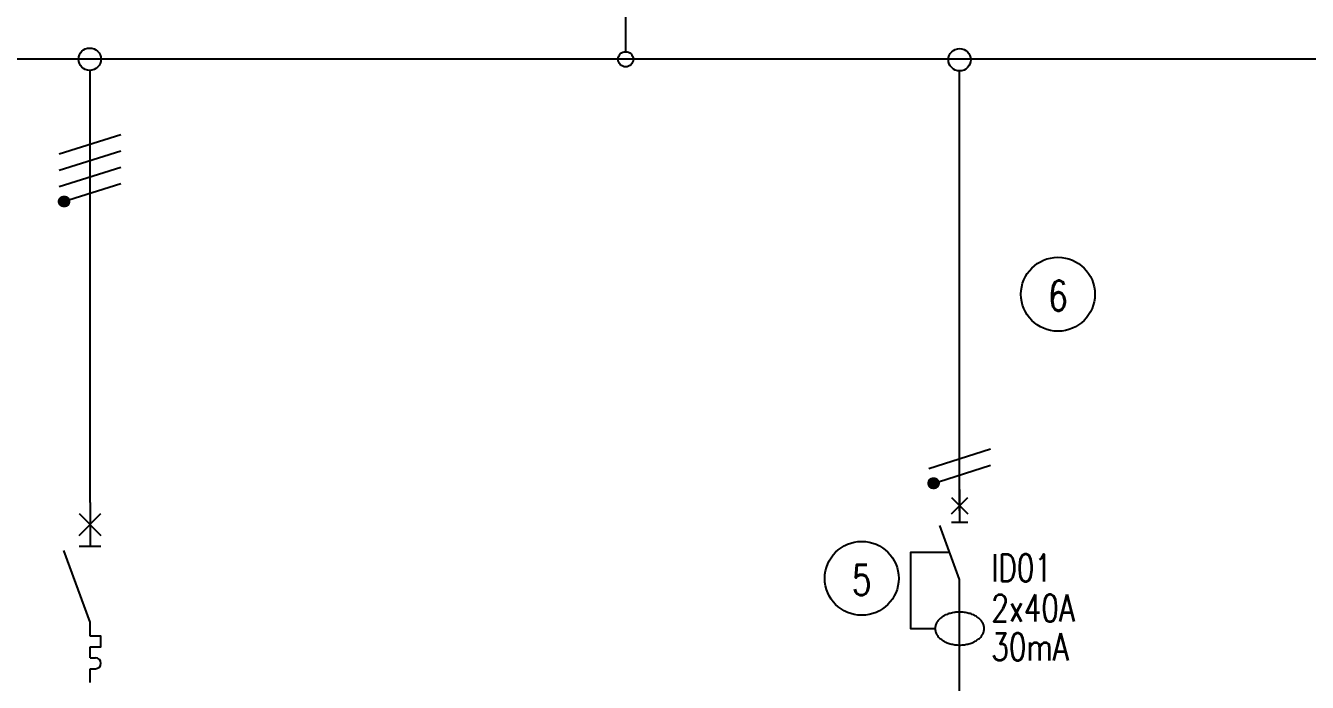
# Model space of a CAD drawing. Extents: x 3690.7 to 3721, y 1335.9 to 1350.7.
# Drawn here: x 3707.27 to 3715.72, y 1341.18 to 1345.51 of the extents above; entities that cross this region are included whole.
import ezdxf

# ---------------------------------------------------------------- set-up
doc = ezdxf.new("R2010")
doc.units = 0
doc.layers.get('0').update_dxf_attribs({"linetype": 'CONTINUOUS'})
for name, color, linetype in [('OCJ-ESQUEMAS_UNIFILARES-C0', 170, 'CONTINUOUS'), ('OCJ-ESQUEMAS_UNIFILARES-C2', 10, 'CONTINUOUS'), ('OCJ-ESQUEMAS_UNIFILARES-C4', 1, 'CONTINUOUS'), ('OCJ-ESQUEMAS_UNIFILARES-C6', 10, 'CONTINUOUS'), ('OCJ-ESQUEMAS_UNIFILARES-CO', 7, 'CONTINUOUS')]:
    doc.layers.add(name, color=color, linetype=linetype)
doc.styles.add('OCJ-ESQUEMAS_UNIFILARES-CO', font='ROMANS.SHX', dxfattribs={"width": 0.75, "height": 0.175})

# ---------------------------------------------------------------- blocks, each defined once
blk = doc.blocks.new('OCJ-ESQUEMAS_UNIFILARES-C0')
for points in [[(-0.068, 0.11), (0.068, -0.025)], [(-0.068, -0.025), (0.068, 0.11)], [(0, 0.177), (0, -0.093)], [(-0.068, -0.093), (0.068, -0.093)], [(0, -0.565), (-0.162, -0.121)], [(-0.081, -0.343), (-0.405, -0.343), (-0.405, -0.97), (-0.203, -0.97)], [(0, -1.308), (0, -0.565)]]:
    blk.add_lwpolyline(points)
blk.add_polyline3d([(0.203, -0.97, 0), (0.202, -0.963, 0), (0.202, -0.957, 0), (0.2, -0.95, 0), (0.199, -0.944, 0), (0.196, -0.937, 0), (0.194, -0.931, 0), (0.191, -0.924, 0), (0.187, -0.918, 0), (0.183, -0.912, 0), (0.179, -0.906, 0), (0.174, -0.9, 0), (0.168, -0.895, 0), (0.163, -0.889, 0), (0.157, -0.884, 0), (0.15, -0.879, 0), (0.143, -0.874, 0), (0.136, -0.869, 0), (0.128, -0.865, 0), (0.121, -0.861, 0), (0.113, -0.857, 0), (0.104, -0.854, 0), (0.095, -0.85, 0), (0.087, -0.847, 0), (0.077, -0.845, 0), (0.068, -0.842, 0), (0.059, -0.84, 0), (0.049, -0.838, 0), (0.04, -0.837, 0), (0.03, -0.836, 0), (0.02, -0.835, 0), (0.01, -0.834, 0), (0, -0.834, 0), (-0.01, -0.834, 0), (-0.02, -0.835, 0), (-0.03, -0.836, 0), (-0.04, -0.837, 0), (-0.049, -0.838, 0), (-0.059, -0.84, 0), (-0.068, -0.842, 0), (-0.077, -0.845, 0), (-0.087, -0.847, 0), (-0.095, -0.85, 0), (-0.104, -0.854, 0), (-0.113, -0.857, 0), (-0.121, -0.861, 0), (-0.128, -0.865, 0), (-0.136, -0.869, 0), (-0.143, -0.874, 0), (-0.15, -0.879, 0), (-0.157, -0.884, 0), (-0.163, -0.889, 0), (-0.168, -0.895, 0), (-0.174, -0.9, 0), (-0.179, -0.906, 0), (-0.183, -0.912, 0), (-0.187, -0.918, 0), (-0.191, -0.924, 0), (-0.194, -0.931, 0), (-0.196, -0.937, 0), (-0.199, -0.944, 0), (-0.2, -0.95, 0), (-0.202, -0.957, 0), (-0.202, -0.963, 0), (-0.203, -0.97, 0), (-0.202, -0.977, 0), (-0.202, -0.983, 0), (-0.2, -0.99, 0), (-0.199, -0.997, 0), (-0.196, -1.003, 0), (-0.194, -1.01, 0), (-0.191, -1.016, 0), (-0.187, -1.022, 0), (-0.183, -1.028, 0), (-0.179, -1.034, 0), (-0.174, -1.04, 0), (-0.168, -1.046, 0), (-0.163, -1.051, 0), (-0.157, -1.056, 0), (-0.15, -1.061, 0), (-0.143, -1.066, 0), (-0.136, -1.071, 0), (-0.128, -1.075, 0), (-0.121, -1.079, 0), (-0.113, -1.083, 0), (-0.104, -1.087, 0), (-0.095, -1.09, 0), (-0.087, -1.093, 0), (-0.077, -1.096, 0), (-0.068, -1.098, 0), (-0.059, -1.1, 0), (-0.049, -1.102, 0), (-0.04, -1.103, 0), (-0.03, -1.104, 0), (-0.02, -1.105, 0), (-0.01, -1.106, 0), (0, -1.106, 0), (0.01, -1.106, 0), (0.02, -1.105, 0), (0.03, -1.104, 0), (0.04, -1.103, 0), (0.049, -1.102, 0), (0.059, -1.1, 0), (0.068, -1.098, 0), (0.077, -1.096, 0), (0.087, -1.093, 0), (0.095, -1.09, 0), (0.104, -1.087, 0), (0.113, -1.083, 0), (0.121, -1.079, 0), (0.128, -1.075, 0), (0.136, -1.071, 0), (0.143, -1.066, 0), (0.15, -1.061, 0), (0.157, -1.056, 0), (0.163, -1.051, 0), (0.168, -1.046, 0), (0.174, -1.04, 0), (0.179, -1.034, 0), (0.183, -1.028, 0), (0.187, -1.022, 0), (0.191, -1.016, 0), (0.194, -1.01, 0), (0.196, -1.003, 0), (0.199, -0.997, 0), (0.2, -0.99, 0), (0.202, -0.983, 0), (0.202, -0.977, 0), (0.203, -0.97, 0)])
blk = doc.blocks.new('*U7')
at = {"layer": 'OCJ-ESQUEMAS_UNIFILARES-C2', "linetype": 'CONTINUOUS'}
for p, q in [((3713.2256, 1342.4906), (3713.2258, 1342.4944)), ((3713.2259, 1342.4882), (3713.2256, 1342.4906)), ((3713.2258, 1342.4944), (3713.226, 1342.4972)), ((3713.2265, 1342.484), (3713.2259, 1342.4882)), ((3713.226, 1342.4972), (3713.2269, 1342.5005)), ((3713.2272, 1342.4821), (3713.2265, 1342.484)), ((3713.2269, 1342.5005), (3713.2277, 1342.5036)), ((3713.2287, 1342.4778), (3713.2272, 1342.4821)), ((3713.2277, 1342.5036), (3713.229, 1342.5064)), ((3713.2295, 1342.4763), (3713.2287, 1342.4778)), ((3713.229, 1342.5064), (3713.2306, 1342.5095)), ((3713.232, 1342.4721), (3713.2295, 1342.4763)), ((3713.2306, 1342.5095), (3713.2322, 1342.5118)), ((3713.2329, 1342.4711), (3713.232, 1342.4721)), ((3713.2322, 1342.5118), (3713.2346, 1342.5148)), ((3713.2361, 1342.4674), (3713.2329, 1342.4711)), ((3713.2346, 1342.5148), (3713.2367, 1342.5167)), ((3713.2372, 1342.4666), (3713.2361, 1342.4674)), ((3713.2367, 1342.5167), (3713.2395, 1342.5192)), ((3713.241, 1342.4636), (3713.2372, 1342.4666)), ((3713.2395, 1342.5192), (3713.242, 1342.5207)), ((3713.2423, 1342.4629), (3713.241, 1342.4636)), ((3713.242, 1342.5207), (3713.2452, 1342.5226)), ((3713.2452, 1342.5226), (3713.2481, 1342.5236)), ((3713.2481, 1342.5236), (3713.2515, 1342.5247)), ((3713.2515, 1342.5247), (3713.2552, 1342.5252)), ((3713.2552, 1342.5252), (3713.258, 1342.5256)), ((3713.258, 1342.5256), (3713.2646, 1342.5252)), ((3713.2646, 1342.5252), (3713.2666, 1342.5247)), ((3713.2666, 1342.5247), (3713.271, 1342.5236)), ((3713.271, 1342.5236), (3713.2731, 1342.5226)), ((3713.2731, 1342.5226), (3713.277, 1342.5207)), ((3713.2775, 1342.4636), (3713.2766, 1342.4629)), ((3713.277, 1342.5207), (3713.2789, 1342.5192)), ((3713.2816, 1342.4666), (3713.2775, 1342.4636)), ((3713.2789, 1342.5192), (3713.2822, 1342.5167)), ((3713.2824, 1342.4674), (3713.2816, 1342.4666)), ((3713.2822, 1342.5167), (3713.2839, 1342.5148)), ((3713.2859, 1342.4711), (3713.2824, 1342.4674)), ((3713.2839, 1342.5148), (3713.2866, 1342.5118)), ((3713.2865, 1342.4721), (3713.2859, 1342.4711)), ((3713.2893, 1342.4763), (3713.2865, 1342.4721)), ((3713.2866, 1342.5118), (3713.2879, 1342.5095)), ((3713.2879, 1342.5095), (3713.2898, 1342.5064)), ((3713.2899, 1342.4778), (3713.2893, 1342.4763)), ((3713.2898, 1342.5064), (3713.2908, 1342.5036)), ((3713.2916, 1342.4821), (3713.2899, 1342.4778)), ((3713.2908, 1342.5036), (3713.292, 1342.5005)), ((3713.292, 1342.484), (3713.2916, 1342.4821)), ((3713.292, 1342.5005), (3713.2925, 1342.4972)), ((3713.2929, 1342.4882), (3713.292, 1342.484)), ((3713.2925, 1342.4972), (3713.293, 1342.4944)), ((3713.293, 1342.4944), (3713.2929, 1342.4906)), ((3713.2929, 1342.4906), (3713.2929, 1342.4882)), ((3713.2466, 1342.4607), (3713.2423, 1342.4629)), ((3713.248, 1342.4602), (3713.2466, 1342.4607)), ((3713.2525, 1342.4589), (3713.248, 1342.4602)), ((3713.2546, 1342.4586), (3713.2525, 1342.4589)), ((3713.2587, 1342.4582), (3713.2546, 1342.4586)), ((3713.2649, 1342.4586), (3713.2587, 1342.4582)), ((3713.2658, 1342.4589), (3713.2649, 1342.4586)), ((3713.2709, 1342.4602), (3713.2658, 1342.4589)), ((3713.2719, 1342.4607), (3713.2709, 1342.4602)), ((3713.2766, 1342.4629), (3713.2719, 1342.4607))]:
    blk.add_line(p, q, dxfattribs=at)
at = {"layer": 'OCJ-ESQUEMAS_UNIFILARES-C2', "linetype": 'CONTINUOUS', "extrusion": (0, 0, -1)}
for points in [[(-3713.2258, 1342.4944), (-3713.2929, 1342.4906), (-3713.2256, 1342.4906)], [(-3713.2256, 1342.4906), (-3713.2929, 1342.4882), (-3713.2259, 1342.4882)], [(-3713.2256, 1342.4906), (-3713.2929, 1342.4906), (-3713.2929, 1342.4882)], [(-3713.226, 1342.4972), (-3713.293, 1342.4944), (-3713.2258, 1342.4944)], [(-3713.2258, 1342.4944), (-3713.293, 1342.4944), (-3713.2929, 1342.4906)], [(-3713.2259, 1342.4882), (-3713.292, 1342.484), (-3713.2265, 1342.484)], [(-3713.2259, 1342.4882), (-3713.2929, 1342.4882), (-3713.292, 1342.484)], [(-3713.2269, 1342.5005), (-3713.2925, 1342.4972), (-3713.226, 1342.4972)], [(-3713.226, 1342.4972), (-3713.2925, 1342.4972), (-3713.293, 1342.4944)], [(-3713.2265, 1342.484), (-3713.2916, 1342.4821), (-3713.2272, 1342.4821)], [(-3713.2265, 1342.484), (-3713.292, 1342.484), (-3713.2916, 1342.4821)], [(-3713.2277, 1342.5036), (-3713.292, 1342.5005), (-3713.2269, 1342.5005)], [(-3713.2269, 1342.5005), (-3713.292, 1342.5005), (-3713.2925, 1342.4972)], [(-3713.2272, 1342.4821), (-3713.2899, 1342.4778), (-3713.2287, 1342.4778)], [(-3713.2272, 1342.4821), (-3713.2916, 1342.4821), (-3713.2899, 1342.4778)], [(-3713.229, 1342.5064), (-3713.2908, 1342.5036), (-3713.2277, 1342.5036)], [(-3713.2277, 1342.5036), (-3713.2908, 1342.5036), (-3713.292, 1342.5005)], [(-3713.2287, 1342.4778), (-3713.2893, 1342.4763), (-3713.2295, 1342.4763)], [(-3713.2287, 1342.4778), (-3713.2899, 1342.4778), (-3713.2893, 1342.4763)], [(-3713.2306, 1342.5095), (-3713.2898, 1342.5064), (-3713.229, 1342.5064)], [(-3713.229, 1342.5064), (-3713.2898, 1342.5064), (-3713.2908, 1342.5036)], [(-3713.2295, 1342.4763), (-3713.2865, 1342.4721), (-3713.232, 1342.4721)], [(-3713.2295, 1342.4763), (-3713.2893, 1342.4763), (-3713.2865, 1342.4721)], [(-3713.2322, 1342.5118), (-3713.2879, 1342.5095), (-3713.2306, 1342.5095)], [(-3713.2306, 1342.5095), (-3713.2879, 1342.5095), (-3713.2898, 1342.5064)], [(-3713.232, 1342.4721), (-3713.2859, 1342.4711), (-3713.2329, 1342.4711)], [(-3713.232, 1342.4721), (-3713.2865, 1342.4721), (-3713.2859, 1342.4711)], [(-3713.2346, 1342.5148), (-3713.2866, 1342.5118), (-3713.2322, 1342.5118)], [(-3713.2322, 1342.5118), (-3713.2866, 1342.5118), (-3713.2879, 1342.5095)], [(-3713.2329, 1342.4711), (-3713.2824, 1342.4674), (-3713.2361, 1342.4674)], [(-3713.2329, 1342.4711), (-3713.2859, 1342.4711), (-3713.2824, 1342.4674)], [(-3713.2367, 1342.5167), (-3713.2839, 1342.5148), (-3713.2346, 1342.5148)], [(-3713.2346, 1342.5148), (-3713.2839, 1342.5148), (-3713.2866, 1342.5118)], [(-3713.2361, 1342.4674), (-3713.2816, 1342.4666), (-3713.2372, 1342.4666)], [(-3713.2361, 1342.4674), (-3713.2824, 1342.4674), (-3713.2816, 1342.4666)], [(-3713.2395, 1342.5192), (-3713.2822, 1342.5167), (-3713.2367, 1342.5167)], [(-3713.2367, 1342.5167), (-3713.2822, 1342.5167), (-3713.2839, 1342.5148)], [(-3713.2372, 1342.4666), (-3713.2775, 1342.4636), (-3713.241, 1342.4636)], [(-3713.2372, 1342.4666), (-3713.2816, 1342.4666), (-3713.2775, 1342.4636)], [(-3713.242, 1342.5207), (-3713.2789, 1342.5192), (-3713.2395, 1342.5192)], [(-3713.2395, 1342.5192), (-3713.2789, 1342.5192), (-3713.2822, 1342.5167)], [(-3713.241, 1342.4636), (-3713.2766, 1342.4629), (-3713.2423, 1342.4629)], [(-3713.241, 1342.4636), (-3713.2775, 1342.4636), (-3713.2766, 1342.4629)], [(-3713.2452, 1342.5226), (-3713.277, 1342.5207), (-3713.242, 1342.5207)], [(-3713.242, 1342.5207), (-3713.277, 1342.5207), (-3713.2789, 1342.5192)], [(-3713.2481, 1342.5236), (-3713.2731, 1342.5226), (-3713.2452, 1342.5226)], [(-3713.2452, 1342.5226), (-3713.2731, 1342.5226), (-3713.277, 1342.5207)], [(-3713.2515, 1342.5247), (-3713.271, 1342.5236), (-3713.2481, 1342.5236)], [(-3713.2481, 1342.5236), (-3713.271, 1342.5236), (-3713.2731, 1342.5226)], [(-3713.2552, 1342.5252), (-3713.2666, 1342.5247), (-3713.2515, 1342.5247)], [(-3713.2515, 1342.5247), (-3713.2666, 1342.5247), (-3713.271, 1342.5236)], [(-3713.258, 1342.5256), (-3713.2646, 1342.5252), (-3713.2552, 1342.5252)], [(-3713.2552, 1342.5252), (-3713.2646, 1342.5252), (-3713.2666, 1342.5247)], [(-3713.2423, 1342.4629), (-3713.2719, 1342.4607), (-3713.2466, 1342.4607)], [(-3713.2423, 1342.4629), (-3713.2766, 1342.4629), (-3713.2719, 1342.4607)], [(-3713.2466, 1342.4607), (-3713.2709, 1342.4602), (-3713.248, 1342.4602)], [(-3713.2466, 1342.4607), (-3713.2719, 1342.4607), (-3713.2709, 1342.4602)], [(-3713.248, 1342.4602), (-3713.2658, 1342.4589), (-3713.2525, 1342.4589)], [(-3713.248, 1342.4602), (-3713.2709, 1342.4602), (-3713.2658, 1342.4589)], [(-3713.2525, 1342.4589), (-3713.2649, 1342.4586), (-3713.2546, 1342.4586)], [(-3713.2525, 1342.4589), (-3713.2658, 1342.4589), (-3713.2649, 1342.4586)], [(-3713.2546, 1342.4586), (-3713.2649, 1342.4586), (-3713.2587, 1342.4582)]]:
    blk.add_solid(points, dxfattribs=at)
blk = doc.blocks.new('OCJ-ESQUEMAS_UNIFILARES-CO')
for p, q in [((0, -1.013), (0.045, -1.013)), ((0, -1.103), (0.045, -1.103))]:
    blk.add_line(p, q)
for points in [[(0, 0.267), (0, -0.093)], [(-0.09, 0.177), (0.09, -0.003)], [(-0.09, -0.003), (0.09, 0.177)], [(-0.09, -0.093), (0.09, -0.093)], [(0, -0.72), (-0.215, -0.128)], [(0, -0.833), (0, -0.72)], [(0, -0.923), (0.09, -0.923), (0.09, -0.833), (0, -0.833)], [(0, -1.013), (0, -0.923)], [(0, -1.215), (0, -1.103)]]:
    blk.add_lwpolyline(points)
blk.add_arc((0.045, -1.058), 0.045, 270, 90)
blk = doc.blocks.new('*U21')
at = {"layer": 'OCJ-ESQUEMAS_UNIFILARES-C2', "linetype": 'CONTINUOUS'}
for p, q in [((3707.4941, 1344.3495), (3707.4944, 1344.3533)), ((3707.4945, 1344.3471), (3707.4941, 1344.3495)), ((3707.4944, 1344.3533), (3707.4945, 1344.3561)), ((3707.4945, 1344.3561), (3707.4954, 1344.3594)), ((3707.4951, 1344.3429), (3707.4945, 1344.3471)), ((3707.4957, 1344.341), (3707.4951, 1344.3429)), ((3707.4954, 1344.3594), (3707.4962, 1344.3625)), ((3707.4972, 1344.3367), (3707.4957, 1344.341)), ((3707.4962, 1344.3625), (3707.4976, 1344.3653)), ((3707.4981, 1344.3352), (3707.4972, 1344.3367)), ((3707.4976, 1344.3653), (3707.4991, 1344.3684)), ((3707.5006, 1344.331), (3707.4981, 1344.3352)), ((3707.4991, 1344.3684), (3707.5008, 1344.3706)), ((3707.5014, 1344.33), (3707.5006, 1344.331)), ((3707.5008, 1344.3706), (3707.5031, 1344.3737)), ((3707.5047, 1344.3263), (3707.5014, 1344.33)), ((3707.5031, 1344.3737), (3707.5052, 1344.3756)), ((3707.5058, 1344.3254), (3707.5047, 1344.3263)), ((3707.5052, 1344.3756), (3707.508, 1344.3781)), ((3707.5096, 1344.3224), (3707.5058, 1344.3254)), ((3707.508, 1344.3781), (3707.5105, 1344.3796)), ((3707.5108, 1344.3218), (3707.5096, 1344.3224)), ((3707.5105, 1344.3796), (3707.5137, 1344.3814)), ((3707.5137, 1344.3814), (3707.5167, 1344.3825)), ((3707.5167, 1344.3825), (3707.52, 1344.3836)), ((3707.52, 1344.3836), (3707.5237, 1344.3841)), ((3707.5237, 1344.3841), (3707.5265, 1344.3845)), ((3707.5265, 1344.3845), (3707.5332, 1344.3841)), ((3707.5332, 1344.3841), (3707.5351, 1344.3836)), ((3707.5351, 1344.3836), (3707.5396, 1344.3825)), ((3707.5396, 1344.3825), (3707.5416, 1344.3814)), ((3707.5416, 1344.3814), (3707.5455, 1344.3796)), ((3707.546, 1344.3224), (3707.5451, 1344.3218)), ((3707.5455, 1344.3796), (3707.5475, 1344.3781)), ((3707.5501, 1344.3254), (3707.546, 1344.3224)), ((3707.5475, 1344.3781), (3707.5508, 1344.3756)), ((3707.5509, 1344.3263), (3707.5501, 1344.3254)), ((3707.5508, 1344.3756), (3707.5524, 1344.3737)), ((3707.5544, 1344.33), (3707.5509, 1344.3263)), ((3707.5524, 1344.3737), (3707.5552, 1344.3706)), ((3707.5551, 1344.331), (3707.5544, 1344.33)), ((3707.5578, 1344.3352), (3707.5551, 1344.331)), ((3707.5552, 1344.3706), (3707.5565, 1344.3684)), ((3707.5565, 1344.3684), (3707.5584, 1344.3653)), ((3707.5584, 1344.3367), (3707.5578, 1344.3352)), ((3707.5584, 1344.3653), (3707.5594, 1344.3625)), ((3707.5602, 1344.341), (3707.5584, 1344.3367)), ((3707.5594, 1344.3625), (3707.5605, 1344.3594)), ((3707.5606, 1344.3429), (3707.5602, 1344.341)), ((3707.5605, 1344.3594), (3707.5611, 1344.3561)), ((3707.5614, 1344.3471), (3707.5606, 1344.3429)), ((3707.5611, 1344.3561), (3707.5615, 1344.3533)), ((3707.5615, 1344.3495), (3707.5614, 1344.3471)), ((3707.5615, 1344.3533), (3707.5615, 1344.3495)), ((3707.5151, 1344.3196), (3707.5108, 1344.3218)), ((3707.5166, 1344.3191), (3707.5151, 1344.3196)), ((3707.5211, 1344.3177), (3707.5166, 1344.3191)), ((3707.5231, 1344.3175), (3707.5211, 1344.3177)), ((3707.5273, 1344.317), (3707.5231, 1344.3175)), ((3707.5335, 1344.3175), (3707.5273, 1344.317)), ((3707.5343, 1344.3177), (3707.5335, 1344.3175)), ((3707.5395, 1344.3191), (3707.5343, 1344.3177)), ((3707.5404, 1344.3196), (3707.5395, 1344.3191)), ((3707.5451, 1344.3218), (3707.5404, 1344.3196))]:
    blk.add_line(p, q, dxfattribs=at)
at = {"layer": 'OCJ-ESQUEMAS_UNIFILARES-C2', "linetype": 'CONTINUOUS', "extrusion": (0, 0, -1)}
for points in [[(-3707.4944, 1344.3533), (-3707.5615, 1344.3495), (-3707.4941, 1344.3495)], [(-3707.4941, 1344.3495), (-3707.5614, 1344.3471), (-3707.4945, 1344.3471)], [(-3707.4941, 1344.3495), (-3707.5615, 1344.3495), (-3707.5614, 1344.3471)], [(-3707.4945, 1344.3561), (-3707.5615, 1344.3533), (-3707.4944, 1344.3533)], [(-3707.4944, 1344.3533), (-3707.5615, 1344.3533), (-3707.5615, 1344.3495)], [(-3707.4954, 1344.3594), (-3707.5611, 1344.3561), (-3707.4945, 1344.3561)], [(-3707.4945, 1344.3561), (-3707.5611, 1344.3561), (-3707.5615, 1344.3533)], [(-3707.4945, 1344.3471), (-3707.5606, 1344.3429), (-3707.4951, 1344.3429)], [(-3707.4945, 1344.3471), (-3707.5614, 1344.3471), (-3707.5606, 1344.3429)], [(-3707.4951, 1344.3429), (-3707.5602, 1344.341), (-3707.4957, 1344.341)], [(-3707.4951, 1344.3429), (-3707.5606, 1344.3429), (-3707.5602, 1344.341)], [(-3707.4962, 1344.3625), (-3707.5605, 1344.3594), (-3707.4954, 1344.3594)], [(-3707.4954, 1344.3594), (-3707.5605, 1344.3594), (-3707.5611, 1344.3561)], [(-3707.4957, 1344.341), (-3707.5584, 1344.3367), (-3707.4972, 1344.3367)], [(-3707.4957, 1344.341), (-3707.5602, 1344.341), (-3707.5584, 1344.3367)], [(-3707.4976, 1344.3653), (-3707.5594, 1344.3625), (-3707.4962, 1344.3625)], [(-3707.4962, 1344.3625), (-3707.5594, 1344.3625), (-3707.5605, 1344.3594)], [(-3707.4972, 1344.3367), (-3707.5578, 1344.3352), (-3707.4981, 1344.3352)], [(-3707.4972, 1344.3367), (-3707.5584, 1344.3367), (-3707.5578, 1344.3352)], [(-3707.4991, 1344.3684), (-3707.5584, 1344.3653), (-3707.4976, 1344.3653)], [(-3707.4976, 1344.3653), (-3707.5584, 1344.3653), (-3707.5594, 1344.3625)], [(-3707.4981, 1344.3352), (-3707.5551, 1344.331), (-3707.5006, 1344.331)], [(-3707.4981, 1344.3352), (-3707.5578, 1344.3352), (-3707.5551, 1344.331)], [(-3707.5008, 1344.3706), (-3707.5565, 1344.3684), (-3707.4991, 1344.3684)], [(-3707.4991, 1344.3684), (-3707.5565, 1344.3684), (-3707.5584, 1344.3653)], [(-3707.5006, 1344.331), (-3707.5544, 1344.33), (-3707.5014, 1344.33)], [(-3707.5006, 1344.331), (-3707.5551, 1344.331), (-3707.5544, 1344.33)], [(-3707.5031, 1344.3737), (-3707.5552, 1344.3706), (-3707.5008, 1344.3706)], [(-3707.5008, 1344.3706), (-3707.5552, 1344.3706), (-3707.5565, 1344.3684)], [(-3707.5014, 1344.33), (-3707.5509, 1344.3263), (-3707.5047, 1344.3263)], [(-3707.5014, 1344.33), (-3707.5544, 1344.33), (-3707.5509, 1344.3263)], [(-3707.5052, 1344.3756), (-3707.5524, 1344.3737), (-3707.5031, 1344.3737)], [(-3707.5031, 1344.3737), (-3707.5524, 1344.3737), (-3707.5552, 1344.3706)], [(-3707.5047, 1344.3263), (-3707.5501, 1344.3254), (-3707.5058, 1344.3254)], [(-3707.5047, 1344.3263), (-3707.5509, 1344.3263), (-3707.5501, 1344.3254)], [(-3707.508, 1344.3781), (-3707.5508, 1344.3756), (-3707.5052, 1344.3756)], [(-3707.5052, 1344.3756), (-3707.5508, 1344.3756), (-3707.5524, 1344.3737)], [(-3707.5058, 1344.3254), (-3707.546, 1344.3224), (-3707.5096, 1344.3224)], [(-3707.5058, 1344.3254), (-3707.5501, 1344.3254), (-3707.546, 1344.3224)], [(-3707.5105, 1344.3796), (-3707.5475, 1344.3781), (-3707.508, 1344.3781)], [(-3707.508, 1344.3781), (-3707.5475, 1344.3781), (-3707.5508, 1344.3756)], [(-3707.5096, 1344.3224), (-3707.5451, 1344.3218), (-3707.5108, 1344.3218)], [(-3707.5096, 1344.3224), (-3707.546, 1344.3224), (-3707.5451, 1344.3218)], [(-3707.5137, 1344.3814), (-3707.5455, 1344.3796), (-3707.5105, 1344.3796)], [(-3707.5105, 1344.3796), (-3707.5455, 1344.3796), (-3707.5475, 1344.3781)], [(-3707.5167, 1344.3825), (-3707.5416, 1344.3814), (-3707.5137, 1344.3814)], [(-3707.5137, 1344.3814), (-3707.5416, 1344.3814), (-3707.5455, 1344.3796)], [(-3707.52, 1344.3836), (-3707.5396, 1344.3825), (-3707.5167, 1344.3825)], [(-3707.5167, 1344.3825), (-3707.5396, 1344.3825), (-3707.5416, 1344.3814)], [(-3707.5237, 1344.3841), (-3707.5351, 1344.3836), (-3707.52, 1344.3836)], [(-3707.52, 1344.3836), (-3707.5351, 1344.3836), (-3707.5396, 1344.3825)], [(-3707.5265, 1344.3845), (-3707.5332, 1344.3841), (-3707.5237, 1344.3841)], [(-3707.5237, 1344.3841), (-3707.5332, 1344.3841), (-3707.5351, 1344.3836)], [(-3707.5108, 1344.3218), (-3707.5404, 1344.3196), (-3707.5151, 1344.3196)], [(-3707.5108, 1344.3218), (-3707.5451, 1344.3218), (-3707.5404, 1344.3196)], [(-3707.5151, 1344.3196), (-3707.5395, 1344.3191), (-3707.5166, 1344.3191)], [(-3707.5151, 1344.3196), (-3707.5404, 1344.3196), (-3707.5395, 1344.3191)], [(-3707.5166, 1344.3191), (-3707.5343, 1344.3177), (-3707.5211, 1344.3177)], [(-3707.5166, 1344.3191), (-3707.5395, 1344.3191), (-3707.5343, 1344.3177)], [(-3707.5211, 1344.3177), (-3707.5335, 1344.3175), (-3707.5231, 1344.3175)], [(-3707.5211, 1344.3177), (-3707.5343, 1344.3177), (-3707.5335, 1344.3175)], [(-3707.5231, 1344.3175), (-3707.5335, 1344.3175), (-3707.5273, 1344.317)]]:
    blk.add_solid(points, dxfattribs=at)

msp = doc.modelspace()

# ---------------------------------------------------------------- linework, layer by layer
at = {"layer": 'OCJ-ESQUEMAS_UNIFILARES-C2'}
for p, q in [((3711.2296, 1345.3391), (3711.2296, 1345.847)), ((3707.6992, 1342.3647), (3707.6992, 1345.215)), ((3713.4307, 1342.3097), (3713.4307, 1345.212)), ((3713.4307, 1340.6094), (3713.4307, 1341.4112))]:
    msp.add_line(p, q, dxfattribs=at)
for points in [[(3707.4957, 1344.6646), (3707.9027, 1344.7934)], [(3707.4957, 1344.5566), (3707.9027, 1344.6854)], [(3707.4957, 1344.4486), (3707.9027, 1344.5774)], [(3707.5601, 1344.361), (3707.9027, 1344.4694)], [(3713.2272, 1342.5897), (3713.6342, 1342.7186)], [(3713.2915, 1342.5021), (3713.6342, 1342.6106)]]:
    msp.add_lwpolyline(points, dxfattribs=at)
for centre, radius in [((3707.697, 1345.2891), 0.0741), ((3713.4307, 1345.286), 0.0741), ((3707.5279, 1344.3508), 0.0338), ((3713.2593, 1342.4919), 0.0338)]:
    msp.add_circle(centre, radius, dxfattribs=at)
at = {"layer": 'OCJ-ESQUEMAS_UNIFILARES-C4'}
for p, q in [((3717.7837, 1345.2891), (3693.8632, 1345.2891)), ((3709.5077, 1345.2891), (3707.771, 1345.2891))]:
    msp.add_line(p, q, dxfattribs=at)
at = {"layer": 'OCJ-ESQUEMAS_UNIFILARES-C6'}
msp.add_circle((3711.2296, 1345.2891), 0.05, dxfattribs=at)
at = {"layer": 'OCJ-ESQUEMAS_UNIFILARES-CO'}
for centre in [(3714.0789, 1343.7388), (3712.7857, 1341.8648)]:
    msp.add_circle(centre, 0.2437, dxfattribs=at)

# ---------------------------------------------------------------- block references
at = {"layer": 'OCJ-ESQUEMAS_UNIFILARES-C0', "xscale": 0.7999999999999546, "yscale": 0.7999999999999546, "zscale": 0.7999999999999546}
for name, p in [('OCJ-ESQUEMAS_UNIFILARES-C0', (3713.4307, 1342.3097)), ('OCJ-ESQUEMAS_UNIFILARES-CO', (3707.6992, 1342.1508))]:
    msp.add_blockref(name, p, dxfattribs=at)
at = {"layer": 'OCJ-ESQUEMAS_UNIFILARES-C2', "linetype": 'CONTINUOUS'}
for name in ['*U21', '*U7']:
    msp.add_blockref(name, (0, 0), dxfattribs=at)

# ---------------------------------------------------------------- texts
at = {"layer": 'OCJ-ESQUEMAS_UNIFILARES-CO', "style": 'OCJ-ESQUEMAS_UNIFILARES-CO', "width": 0.75}
for s, height, p in [('6', 0.2, (3714.0149, 1343.6288)), ('ID01', 0.18, (3713.6396, 1341.8437)), ('5', 0.2, (3712.7217, 1341.7548)), ('2x40A', 0.18, (3713.6396, 1341.5791)), ('30mA', 0.18, (3713.6396, 1341.3224))]:
    msp.add_text(s, height=height, dxfattribs=at).set_placement(p)

doc.saveas('drawing.dxf')
